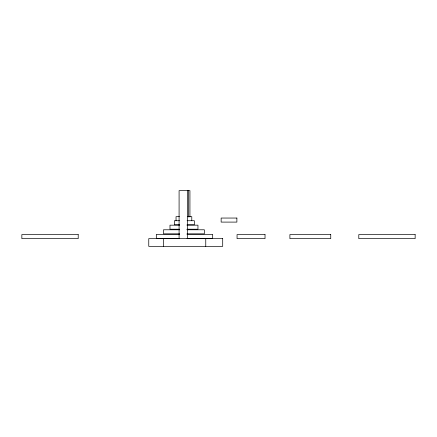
<?xml version="1.0" encoding="UTF-8"?>
<svg xmlns="http://www.w3.org/2000/svg" width="437" height="437" viewBox="0 0 437 437"><rect width="100%" height="100%" fill="white"/><g stroke="black" fill="none" stroke-linecap="round" stroke-linejoin="round"><path stroke-width="0.66" d="M179.438 216.67L176.045 216.67L176.045 220.723M187.555 216.67L191.783 216.67L191.783 220.723M179.514 220.723L174.401 220.723L174.401 224.771L179.514 224.771M187.096 220.723L194.345 220.723L194.345 224.771L187.096 224.771M179.618 225.164L169.988 225.164L169.988 229.212L179.618 229.212M186.949 225.164L197.956 225.164L197.956 229.212L186.949 229.212M179.662 229.78L163.487 229.78L163.487 233.833L179.662 233.833M186.97 229.78L204.341 229.78L204.341 233.833L186.97 233.833M179.667 234.374L156.32 234.374L156.32 238.427L179.667 238.427M186.987 234.374L212.682 234.374L212.682 238.427L186.987 238.427M205.761 238.64L205.761 246.353M189.931 217.009L189.931 190.647L179.088 190.647L179.088 238.64M188.544 190.647L188.544 217.009M187.5 190.647L187.5 238.64M163.46 238.64L163.46 246.353M236.881 218.047L221.144 218.047L221.144 222.1L236.881 222.1L236.881 218.047M78.212 234.587L21.85 234.587L21.85 238.64L78.212 238.64L78.212 234.587M265.03 234.587L237.056 234.587L237.056 238.64L265.03 238.64L265.03 234.587M330.749 234.587L289.895 234.587L289.895 238.64L330.749 238.64L330.749 234.587M415.15 234.587L358.788 234.587L358.788 238.64L415.15 238.64L415.15 234.587M222.701 238.64L148.76 238.64L148.76 246.353L222.701 246.353L222.701 238.64"/></g></svg>
